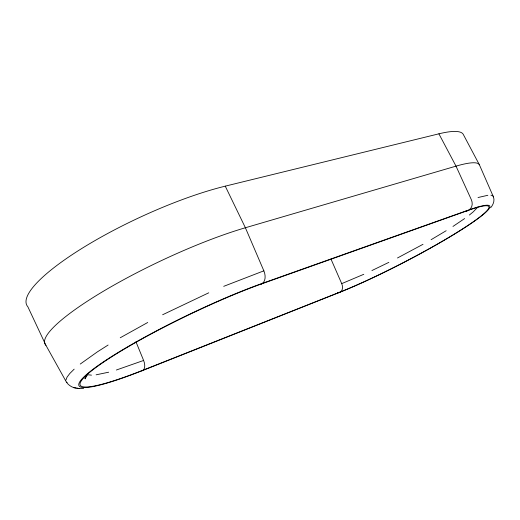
<?xml version="1.0" encoding="UTF-8"?>
<svg xmlns="http://www.w3.org/2000/svg" width="520" height="520" viewBox="0 0 520 520"><rect width="100%" height="100%" fill="white"/><g stroke="black" fill="none" stroke-linecap="round" stroke-linejoin="round"><path stroke-width="0.78" d="M85.878 376.584L85.163 378.892L85.885 376.994M65.943 380.049L67.028 377.182L69.758 373.549L74.165 369.154M490.659 207.74C493.149 204.847 494.936 200.629 493.415 196.872L479.394 164.788L463.353 134.537A111.105 20.449 -28 0 0 438.9 133.822L225.258 186.154A138.996 31.681 -25 0 0 84.578 246.766A138.996 31.681 -25 0 0 27.891 306.839L45.942 345.345L66.43 382.135C68.594 385.32 72.209 387.719 76.089 388.063M84.851 378.437L87.464 375.109M477.757 207.175L473.181 211.906L469.346 215.046M80.255 364.052L97.312 351.91L108.115 345.033M464.64 218.55L452.972 226.441M446.173 230.724L431.1 239.701M120.244 337.76L147.726 322.485M423 244.303L397.475 257.985M162.624 314.756L208.754 292.812M388.85 262.36L371.917 270.556M363.779 274.3L341.718 283.634A6.91 4.803 68.6 0 1 340.49 291.876L143.202 370.11A125.775 16.009 -25.8 0 1 96.889 366.821A125.775 16.009 -25.8 0 1 261.794 283.829L468.429 210.314A100.288 10.283 -27.4 0 1 461.695 229.476A100.288 10.283 -27.4 0 1 340.49 291.876M141.707 370.89L339.931 292.233A101.341 10.387 -27.4 0 0 462.351 229.203A101.341 10.387 -27.4 0 0 469.209 209.82A8.125 6.669 70.6 0 0 471.334 199.674L456.014 166.14L438.9 133.822M223.711 286.338L263.855 270.836L245.394 227.754L225.258 186.154M135.954 341.77L143.611 360.451L116.356 370.019M142.701 370.474A127.108 16.185 -25.8 0 1 95.81 367.178A127.108 16.185 -25.8 0 1 262.542 283.283L469.209 209.82M478.023 197.522L487.844 195.286M108.674 372.209L96.116 374.816M73.762 387.686L79.248 388.55L83.662 388.343M88.114 374.784L91.487 375.147M76.999 388.187L79.248 388.55M490.919 195.175L492.765 195.715L493.415 196.872M66.43 382.135L67.1 382.584M330.993 259.103L341.718 283.634M468.429 210.314A8.112 6.656 70.6 0 1 465.842 211.166M261.788 283.829A10.329 6.578 71 0 1 260.319 284.525M263.855 270.836A10.341 6.598 71 0 1 262.542 283.283M143.611 360.451A8.45 4.381 69.6 0 1 143.202 370.11M339.931 292.233A6.903 4.797 68.6 0 1 337.616 292.734M479.394 164.788A111.183 16.361 -27.7 0 0 456.014 166.14L245.394 227.754A139.302 25.422 -25.4 0 0 105.163 290.192A139.302 25.422 -25.4 0 0 45.942 345.345"/></g></svg>
